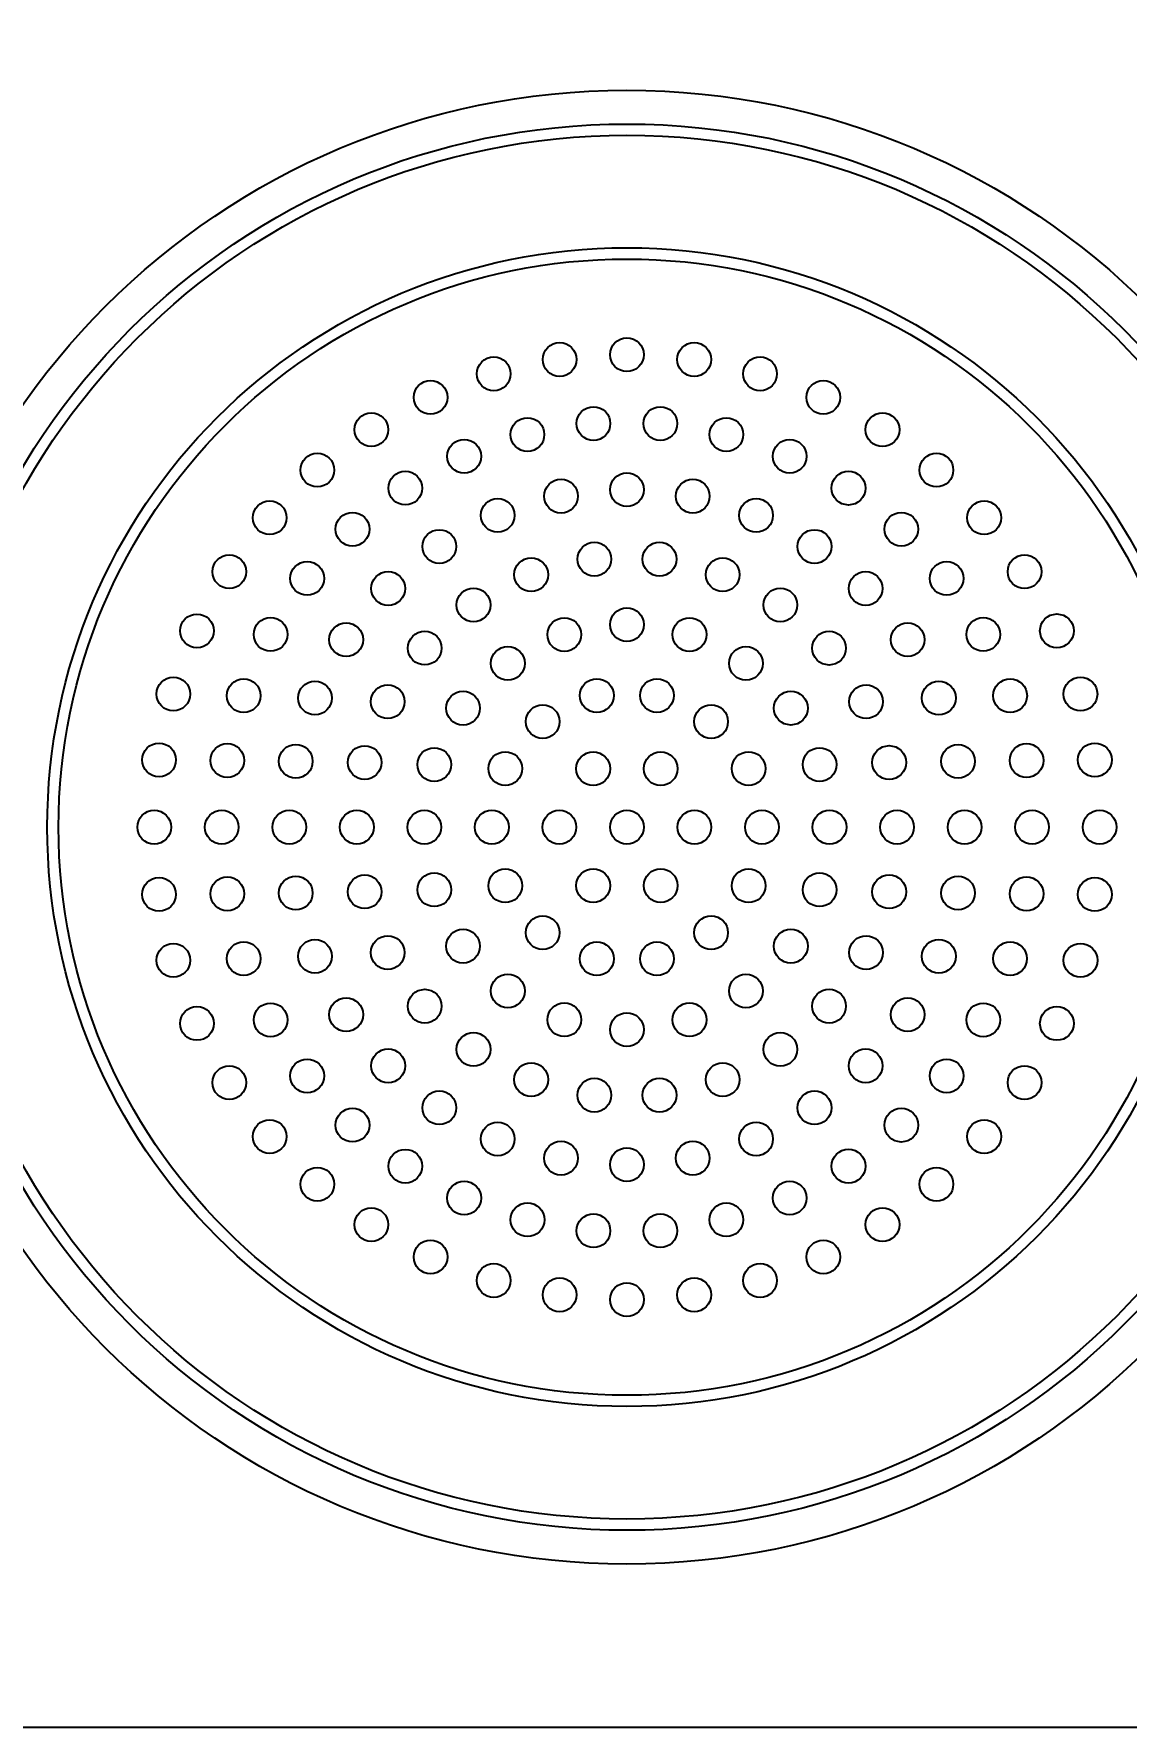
# Model space of a CAD drawing. Header units: millimetres. Extents: x 0 to 1189, y 0 to 841.
# Drawn here: x 186.2 to 247.9, y 386.9 to 482.4 of the extents above; entities that cross this region are included whole.
import ezdxf

# ---------------------------------------------------------------- set-up
doc = ezdxf.new("R2010")
doc.units = ezdxf.units.MM
doc.header["$PDSIZE"] = -1
doc.layers.add('文字层', color=3, linetype='Continuous', lineweight=25)
doc.dimstyles.new('ISO-25', dxfattribs={"dimtxt": 2.5, "dimasz": 2.5, "dimexe": 1.25, "dimexo": 0.625, "dimtad": 1, "dimtxsty": 'Standard', "dimcen": 2.5, "dimadec": 0, "dimazin": 0, "dimtfac": 1, "dimtmove": 0, "dimatfit": 3, "dimfxl": 1, "dimarcsym": 0})

# ---------------------------------------------------------------- blocks, each defined once
blk = doc.blocks.new('*D194')
at = {"layer": 'Defpoints', "color": 0, "transparency": 16777216}
for p in [(389.857, 505.164), (179.513, 479.692), (389.857, 479.692)]:
    blk.add_point(p, dxfattribs=at)
at = {"layer": '文字层', "color": 0, "lineweight": -2, "transparency": 16777216}
for p, q in [((179.513, 479.692), (179.513, 507.164)), ((389.857, 479.692), (389.857, 507.164)), ((183.593, 505.164), (385.777, 505.164))]:
    blk.add_line(p, q, dxfattribs=at)
at = {"layer": '文字层', "color": 0, "transparency": 16777216}
for points in [[(183.593, 505.844), (183.593, 504.484), (179.513, 505.164)], [(385.777, 505.844), (385.777, 504.484), (389.857, 505.164)]]:
    blk.add_solid(points, dxfattribs=at)
at = {"layer": '文字层', "color": 0, "transparency": 16777216, "insert": (284.685, 508.729), "char_height": 3.5, "attachment_point": 5}
blk.add_mtext('42,07', dxfattribs=at)

msp = doc.modelspace()

# ---------------------------------------------------------------- linework, layer by layer
at = {"color": 7, "linetype": 'Continuous', "lineweight": 25}
msp.add_line((170.385, 386.855), (398.985, 386.855), dxfattribs=at)
for centre, radius in [((219.685, 437.655), 41.593), ((219.685, 437.655), 39.688), ((219.685, 437.655), 39.053), ((219.685, 437.655), 32.703), ((219.685, 437.655), 32.068), ((215.889, 464.053), 0.952), ((219.685, 464.325), 0.953), ((223.481, 464.053), 0.952), ((212.171, 463.244), 0.952), ((227.199, 463.244), 0.952), ((208.606, 461.914), 0.952), ((230.764, 461.914), 0.952), ((205.266, 460.091), 0.952), ((214.073, 459.815), 0.952), ((217.797, 460.436), 0.952), ((221.573, 460.436), 0.953), ((225.297, 459.815), 0.953), ((234.104, 460.091), 0.953), ((210.502, 458.589), 0.952), ((228.868, 458.589), 0.953), ((202.22, 457.81), 0.952), ((237.15, 457.81), 0.952), ((207.182, 456.792), 0.952), ((215.969, 456.338), 0.952), ((219.685, 456.705), 0.952), ((223.401, 456.338), 0.952), ((232.188, 456.792), 0.953), ((199.529, 455.12), 0.952), ((212.395, 455.254), 0.953), ((226.975, 455.254), 0.952), ((239.841, 455.12), 0.953), ((204.202, 454.473), 0.952), ((235.168, 454.473), 0.952), ((209.101, 453.494), 0.953), ((230.269, 453.494), 0.953), ((217.848, 452.783), 0.952), ((221.522, 452.783), 0.952), ((197.249, 452.073), 0.952), ((201.645, 451.695), 0.952), ((214.281, 451.904), 0.953), ((225.089, 451.904), 0.952), ((237.725, 451.695), 0.953), ((242.121, 452.073), 0.953), ((206.215, 451.125), 0.953), ((211.028, 450.197), 0.952), ((228.342, 450.197), 0.952), ((233.155, 451.125), 0.953), ((195.425, 448.734), 0.952), ((199.58, 448.535), 0.953), ((216.153, 448.525), 0.953), ((219.685, 449.085), 0.952), ((223.217, 448.525), 0.953), ((239.79, 448.535), 0.952), ((243.945, 448.734), 0.953), ((203.846, 448.238), 0.952), ((208.278, 447.761), 0.952), ((231.092, 447.761), 0.953), ((235.525, 448.238), 0.952), ((212.967, 446.902), 0.953), ((226.403, 446.902), 0.953), ((194.095, 445.168), 0.953), ((198.064, 445.077), 0.953), ((202.085, 444.945), 0.953), ((206.191, 444.737), 0.953), ((217.989, 445.083), 0.953), ((221.381, 445.083), 0.952), ((233.179, 444.737), 0.952), ((237.285, 444.945), 0.953), ((241.306, 445.077), 0.953), ((245.275, 445.168), 0.952), ((210.438, 444.373), 0.953), ((214.934, 443.612), 0.953), ((224.436, 443.612), 0.952), ((228.932, 444.373), 0.952), ((193.286, 441.45), 0.953), ((197.137, 441.417), 0.953), ((201.001, 441.371), 0.953), ((204.888, 441.302), 0.952), ((208.814, 441.187), 0.953), ((212.82, 440.961), 0.953), ((217.78, 440.954), 0.953), ((221.59, 440.954), 0.953), ((226.55, 440.961), 0.952), ((230.556, 441.187), 0.952), ((234.482, 441.302), 0.953), ((238.369, 441.371), 0.952), ((242.233, 441.417), 0.952), ((246.084, 441.45), 0.953), ((193.015, 437.655), 0.952), ((196.825, 437.655), 0.952), ((200.635, 437.655), 0.952), ((204.445, 437.655), 0.952), ((208.255, 437.655), 0.952), ((212.065, 437.655), 0.953), ((215.875, 437.655), 0.952), ((219.685, 437.655), 0.952), ((223.495, 437.655), 0.952), ((227.305, 437.655), 0.953), ((231.115, 437.655), 0.953), ((234.925, 437.655), 0.952), ((238.735, 437.655), 0.952), ((242.545, 437.655), 0.952), ((246.355, 437.655), 0.953), ((201.001, 433.938), 0.953), ((204.888, 434.007), 0.952), ((208.814, 434.122), 0.953), ((212.82, 434.348), 0.953), ((217.78, 434.355), 0.953), ((221.59, 434.355), 0.953), ((226.55, 434.348), 0.952), ((230.556, 434.122), 0.952), ((234.482, 434.007), 0.952), ((238.369, 433.938), 0.952), ((193.286, 433.859), 0.953), ((197.137, 433.892), 0.953), ((242.233, 433.892), 0.952), ((246.084, 433.859), 0.953), ((214.934, 431.697), 0.952), ((224.436, 431.697), 0.952), ((194.095, 430.141), 0.953), ((198.064, 430.232), 0.953), ((202.085, 430.364), 0.953), ((206.191, 430.572), 0.953), ((210.438, 430.936), 0.952), ((217.989, 430.226), 0.953), ((221.381, 430.226), 0.952), ((228.932, 430.936), 0.952), ((233.179, 430.572), 0.952), ((237.285, 430.364), 0.953), ((241.306, 430.232), 0.952), ((245.275, 430.141), 0.953), ((212.967, 428.407), 0.953), ((226.403, 428.407), 0.952), ((208.278, 427.549), 0.952), ((231.092, 427.549), 0.953), ((195.425, 426.575), 0.953), ((199.58, 426.774), 0.952), ((203.846, 427.071), 0.952), ((216.153, 426.784), 0.953), ((223.217, 426.784), 0.953), ((235.525, 427.071), 0.952), ((239.79, 426.774), 0.952), ((243.945, 426.575), 0.953), ((219.685, 426.225), 0.953), ((211.028, 425.112), 0.952), ((228.342, 425.112), 0.952), ((201.645, 423.614), 0.953), ((206.215, 424.184), 0.953), ((233.155, 424.184), 0.953), ((237.725, 423.614), 0.953), ((197.249, 423.236), 0.952), ((214.281, 423.405), 0.952), ((217.848, 422.526), 0.952), ((221.522, 422.526), 0.953), ((225.089, 423.405), 0.952), ((242.121, 423.236), 0.953), ((209.101, 421.815), 0.953), ((230.269, 421.815), 0.953), ((204.202, 420.836), 0.952), ((235.168, 420.836), 0.953), ((199.529, 420.189), 0.952), ((212.395, 420.055), 0.952), ((226.975, 420.055), 0.952), ((239.841, 420.189), 0.953), ((215.969, 418.971), 0.952), ((223.401, 418.971), 0.952), ((207.182, 418.517), 0.952), ((219.685, 418.605), 0.953), ((232.188, 418.517), 0.953), ((202.22, 417.499), 0.952), ((237.15, 417.499), 0.952), ((210.502, 416.72), 0.953), ((228.868, 416.72), 0.953), ((205.266, 415.218), 0.953), ((214.073, 415.494), 0.953), ((217.797, 414.873), 0.952), ((221.573, 414.873), 0.953), ((225.297, 415.494), 0.952), ((234.104, 415.218), 0.953), ((208.606, 413.395), 0.952), ((230.764, 413.395), 0.952), ((212.171, 412.065), 0.952), ((227.199, 412.065), 0.953), ((215.889, 411.256), 0.952), ((223.481, 411.256), 0.952), ((219.685, 410.985), 0.953)]:
    msp.add_circle(centre, radius, dxfattribs=at)

# ---------------------------------------------------------------- dimensions: what is measured, and where the dimension line sits
at = {"layer": '文字层'}
dim = msp.add_linear_dim(base=(389.857, 505.164), p1=(179.513, 479.692), p2=(389.857, 479.692), dimstyle='ISO-25', override={"dimtxt": 3.5, "dimasz": 4.08, "dimexe": 2, "dimexo": 0, "dimgap": 1.524, "dimtih": 1, "dimtoh": 1, "dimlfac": 0.2, "dimzin": 0, "dimadec": 2, "dimtzin": 0}, dxfattribs=at)
dim.commit()
dim.dimension.update_dxf_attribs({"geometry": '*D194', "text_midpoint": (284.685, 508.729)})

doc.saveas('drawing.dxf')
